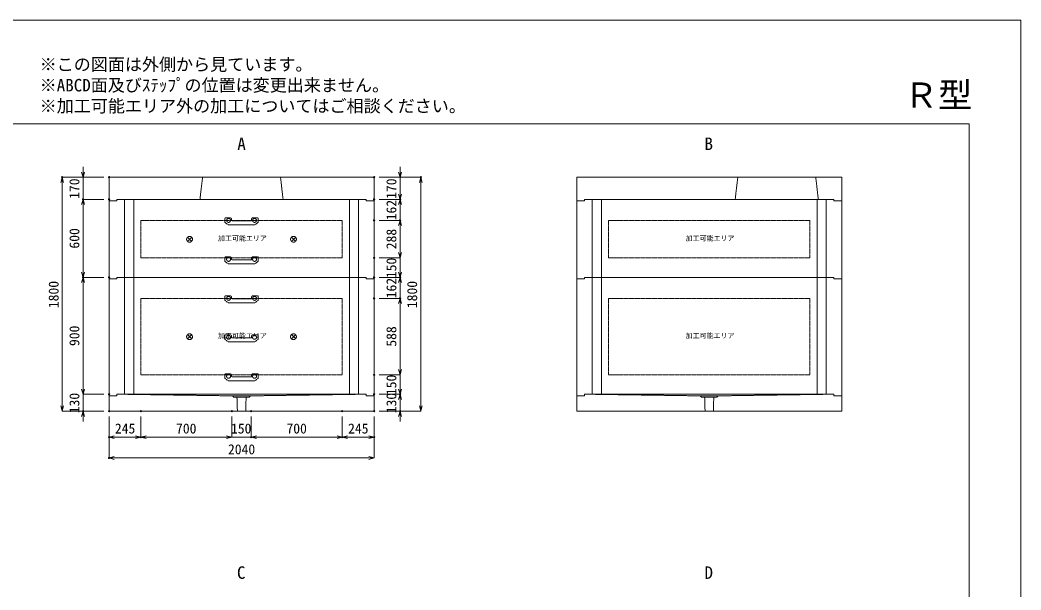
# Model space of a CAD drawing. Units: millimetres, scale not verified. Extents: x -5940 to 5940, y -4200 to 4200.
# Drawn here: x -1765 to 5940, y -186 to 4200 of the extents above; entities that cross this region are included whole.
import ezdxf
from ezdxf.enums import TextEntityAlignment as Align

# ---------------------------------------------------------------- set-up
doc = ezdxf.new("R2010")
doc.units = ezdxf.units.MM
doc.header["$LTSCALE"] = 20
doc.header["$PDMODE"] = 32
doc.header["$PDSIZE"] = 10
doc.linetypes.add('LONG_DASHED1', pattern=[7, 6, -1])
doc.linetypes.add('LONG_DOUBLE_CHAIN', pattern=[21.8, 18, -1, 0.6, -0.6, 0.6, -1])
for name, color, linetype, lineweight in [('0-0_D-TTL', 7, 'Continuous', 9), ('0-1_Defpoints', 7, 'Continuous', 9), ('0-3_D-TTL-TXT', 7, 'Continuous', 9), ('0-4_D-STR-TXT', 7, 'Continuous', 9), ('0-5_D-STR-DIM', 3, 'Continuous', 9), ('0-6_0', 7, 'Continuous', 9), ('0-7_D-STR', 7, 'Continuous', 9), ('0-9_D-STR-STR3', 2, 'LONG_DASHED1', 9), ('0-A_D-STR-STR5', 1, 'LONG_DOUBLE_CHAIN', 9)]:
    doc.layers.add(name, color=color, linetype=linetype, lineweight=lineweight)
doc.styles.add('ＭＳ ゴシック', font='')
doc.styles.get('ＭＳ ゴシック').set_extended_font_data('MS Gothic')

# ---------------------------------------------------------------- blocks, each defined once
blk = doc.blocks.new('A$C4DE05FD1')
at = {"layer": '0-0_D-TTL', "color": 134}
for p, q in [((4000, 76000), (114800, 76000)), ((114800, 76000), (114800, 4000))]:
    blk.add_line(p, q, dxfattribs=at)
at = {"layer": '0-1_Defpoints', "color": 134}
for p, q in [((0, 84000), (118800, 84000)), ((118800, 84000), (118800, 0))]:
    blk.add_line(p, q, dxfattribs=at)
at = {"layer": '0-3_D-TTL-TXT', "style": 'ＭＳ ゴシック'}
for s, p in [('※この図面は外側から見ています。', (43260.9, 79815.7)), ('※ABCD面及びｽﾃｯﾌﾟの位置は変更出来ません。', (43260.9, 78215.7)), ('※加工可能エリア外の加工についてはご相談ください。', (43260.9, 76615.7))]:
    blk.add_text(s, height=962.2, dxfattribs=at).set_placement(p, align=Align.BOTTOM_LEFT)
blk = doc.blocks.new('_Open30')
at = {"layer": '0-6_0'}
blk.add_line((0, 0), (-20, 0), dxfattribs=at)
blk.add_lwpolyline([(-20, 5.36), (0, 0), (-20, -5.36)], dxfattribs=at)
blk = doc.blocks.new('A$C31CA379A')
at = {"layer": '0-4_D-STR-TXT', "style": 'ＭＳ ゴシック'}
for s, p in [('A', (-325.9, -2190.5)), ('B', (35638.6, -2190.5)), ('C', (-351.4, -35190.5)), ('D', (35638.6, -35190.5))]:
    blk.add_text(s, height=962.2, dxfattribs=at).set_placement(p, align=Align.BOTTOM_LEFT)
blk = doc.blocks.new('A$C53D37B31')
at = {"layer": '0-7_D-STR'}
for p, q in [((-20400, 3400), (20400, 3400)), ((-20400, 3400), (-20400, -240)), ((20400, 3400), (20400, -240)), ((-19200, 0), (19200, 0))]:
    blk.add_line(p, q, dxfattribs=at)
at = {"layer": '0-7_D-STR', "linetype": 'LONG_DASHED1'}
for p, q in [((-6000, 3400), (-6400, 0)), ((6000, 3400), (6400, 0))]:
    blk.add_line(p, q, dxfattribs=at)
at = {"layer": '0-7_D-STR'}
for points in [[(-20400, -240), (-19200, -240), (-19200, 0)], [(20400, -240), (19200, -240), (19200, 0)]]:
    blk.add_lwpolyline(points, dxfattribs=at)
blk = doc.blocks.new('A$C4A7D535E')
at = {"layer": '0-7_D-STR'}
blk.add_blockref('A$C53D37B31', (0, 0), dxfattribs=at)
blk = doc.blocks.new('A$C0BCF2A13')
at = {"layer": '0-7_D-STR'}
for p, q in [((-20400, 3400), (20400, 3400)), ((-20400, 3400), (-20400, -240)), ((20400, 3400), (20400, -240)), ((-19200, 0), (19200, 0))]:
    blk.add_line(p, q, dxfattribs=at)
at = {"layer": '0-7_D-STR', "linetype": 'LONG_DASHED1'}
for p, q in [((4400, 3400), (4000, 0)), ((16400, 3400), (16800, 0))]:
    blk.add_line(p, q, dxfattribs=at)
at = {"layer": '0-7_D-STR'}
for points in [[(-20400, -240), (-19200, -240), (-19200, 0)], [(20400, -240), (19200, -240), (19200, 0)]]:
    blk.add_lwpolyline(points, dxfattribs=at)
blk = doc.blocks.new('A$C3C490EB0')
at = {"layer": '0-7_D-STR'}
for p, q in [((0, -2000), (0, -4360)), ((39600, -1760), (1200, -1760)), ((40800, -2000), (40800, -4360)), ((0, -4360), (40800, -4360))]:
    blk.add_line(p, q, dxfattribs=at)
at = {"layer": '0-7_D-STR', "linetype": 'LONG_DASHED1'}
for p, q in [((19000, -2000), (2400, -1760)), ((19200, -2180), (19000, -2000)), ((21800, -2000), (19000, -2000)), ((21600, -2180), (19200, -2180)), ((19764.6, -4360), (19695, -2180)), ((21035.4, -4360), (21105, -2180)), ((21600, -2180), (21800, -2000)), ((21800, -2000), (38400, -1760))]:
    blk.add_line(p, q, dxfattribs=at)
at = {"layer": '0-7_D-STR'}
for points in [[(0, -2000), (1200, -2000), (1200, -1760)], [(40800, -2000), (39600, -2000), (39600, -1760)]]:
    blk.add_lwpolyline(points, dxfattribs=at)
blk = doc.blocks.new('A$C3B9737A5')
at = {"layer": '0-5_D-STR-DIM'}
blk.add_blockref('A$C3C490EB0', (-20400, 1760), dxfattribs=at)
blk = doc.blocks.new('A$C27844A11')
at = {"layer": '0-9_D-STR-STR3'}
for p, q in [((-2560, 1000), (-2560, 453.5)), ((-2515.5, 370.3), (-2060.4, 33.6)), ((-2460, 1100), (-1758.4, 1100)), ((1949.4, 0), (-1949.4, 0)), ((-1559.2, 917.4), (-1542, 721.3)), ((1442.4, 630), (-1442.4, 630)), ((1559.2, 917.4), (1542, 721.3)), ((2460, 1100), (1758.4, 1100)), ((2515.5, 370.3), (2060.4, 33.6)), ((2560, 1000), (2560, 453.5))]:
    blk.add_line(p, q, dxfattribs=at)
for centre in [(-2000, 700), (2000, 700)]:
    blk.add_circle(centre, 300, dxfattribs=at)
for centre, radius, start, end in [((-2460, 1000), 100, 90, 180), ((-2460, 453.5), 100, 180, 236.30993), ((-1949.4, 200), 200, 236.30993, 270), ((-1758.4, 900), 200, 5, 90), ((-1442.4, 730), 100, 185, 270), ((1442.4, 730), 100, 270, 355), ((1758.4, 900), 200, 90, 175), ((1949.4, 200), 200, 270, 303.69007), ((2460, 1000), 100, 0, 90), ((2460, 453.5), 100, 303.69007, 0)]:
    blk.add_arc(centre, radius, start, end, dxfattribs=at)
blk = doc.blocks.new('A$C48C66BEA')
at = {"layer": '0-7_D-STR'}
for p, q in [((-19200, 0), (19200, 0)), ((-20400, -240), (-20400, -12240)), ((20400, -240), (20400, -12240)), ((-19200, -12000), (19200, -12000))]:
    blk.add_line(p, q, dxfattribs=at)
at = {"layer": '0-7_D-STR', "linetype": 'LONG_DASHED1'}
for p, q in [((-18000, -12000), (-18000, 0)), ((-16600, -12000), (-16600, 0)), ((16600, -12000), (16600, 0)), ((18000, -12000), (18000, 0))]:
    blk.add_line(p, q, dxfattribs=at)
at = {"layer": '0-7_D-STR'}
for points in [[(-20400, -240), (-19200, -240), (-19200, 0)], [(20400, -240), (19200, -240), (19200, 0)], [(-20400, -12240), (-19200, -12240), (-19200, -12000)], [(20400, -12240), (19200, -12240), (19200, -12000)]]:
    blk.add_lwpolyline(points, dxfattribs=at)
at = {"layer": '0-A_D-STR-STR5'}
for p, q in [((15500, -3240), (15500, -9000)), ((15500, -9000), (-15500, -9000))]:
    blk.add_line(p, q, dxfattribs=at)
blk.add_lwpolyline([(15500, -3240), (-15500, -3240), (-15500, -9000)], dxfattribs=at)
blk = doc.blocks.new('A$C12022DF9')
at = {"layer": '0-7_D-STR'}
for p, q in [((-19200, 0), (19200, 0)), ((-20400, -240), (-20400, -18240)), ((20400, -240), (20400, -18240)), ((-19200, -18000), (19200, -18000))]:
    blk.add_line(p, q, dxfattribs=at)
at = {"layer": '0-7_D-STR', "linetype": 'LONG_DASHED1'}
for p, q in [((-18000, -18000), (-18000, 0)), ((-16600, -18000), (-16600, 0)), ((16600, -18000), (16600, 0)), ((18000, -18000), (18000, 0))]:
    blk.add_line(p, q, dxfattribs=at)
at = {"layer": '0-7_D-STR'}
for points in [[(-20400, -240), (-19200, -240), (-19200, 0)], [(20400, -240), (19200, -240), (19200, 0)], [(-20400, -18240), (-19200, -18240), (-19200, -18000)], [(20400, -18240), (19200, -18240), (19200, -18000)]]:
    blk.add_lwpolyline(points, dxfattribs=at)
at = {"layer": '0-A_D-STR-STR5'}
for p, q in [((15500, -3240), (15500, -15000)), ((15500, -15000), (-15500, -15000))]:
    blk.add_line(p, q, dxfattribs=at)
blk.add_lwpolyline([(15500, -3240), (-15500, -3240), (-15500, -15000)], dxfattribs=at)
blk = doc.blocks.new('A$C1C640AAB')
at = {"layer": '0-A_D-STR-STR5'}
for p, q in [((-318.2, -318.2), (318.2, 318.2)), ((-318.2, 318.2), (318.2, -318.2))]:
    blk.add_line(p, q, dxfattribs=at)
blk.add_circle((0, 0), 450, dxfattribs=at)
blk = doc.blocks.new('A$C2801ff1e')
at = {"layer": '0-7_D-STR'}
blk.add_blockref('A$C48C66BEA', (0, 0), dxfattribs=at)
at = {"layer": '0-A_D-STR-STR5'}
for p in [(-8000, -6140), (8000, -6140)]:
    blk.add_blockref('A$C1C640AAB', p, dxfattribs=at)
blk = doc.blocks.new('A$Cbc42c592')
at = {"layer": '0-7_D-STR'}
blk.add_blockref('A$C12022DF9', (0, 0), dxfattribs=at)
at = {"layer": '0-A_D-STR-STR5'}
for p in [(-8000, -9140), (8000, -9140)]:
    blk.add_blockref('A$C1C640AAB', p, dxfattribs=at)

msp = doc.modelspace()

# ---------------------------------------------------------------- linework, layer by layer
at = {"layer": '0-1_Defpoints'}
for p in [(-1440, 2990), (-1080, 2990), (-1080, 2990), (960, 2990), (1320, 2990), (-1280, 2820), (-1280, 2820), (-1080, 2820), (-1080, 2820), (960, 2820), (1160, 2820), (960, 2658), (1160, 2658), (960, 2370), (960, 2370), (-1280, 2220), (-1080, 2220), (-1080, 2220), (960, 2220), (960, 2220), (1160, 2220), (960, 2058), (960, 2058), (1160, 2058), (960, 1470), (960, 1470), (-1080, 1320), (960, 1320), (1160, 1320), (-1280, 1190), (-1080, 1190), (-1080, 1190), (-835, 1190), (-135, 1190), (15, 1190), (715, 1190), (715, 1190), (960, 1190), (960, 1190), (1160, 1190), (-1080, 990), (-835, 990), (15, 990), (715, 990), (960, 990), (-1080, 830)]:
    msp.add_point(p, dxfattribs=at)
at = {"layer": '0-5_D-STR-DIM'}
for p, q in [((-1280, 3030), (-1280, 3070)), ((1160, 3030), (1160, 3070)), ((-1120, 2990), (-1440, 2990)), ((-1440, 1230), (-1440, 2950)), ((-1120, 2990), (-1280, 2990)), ((-1280, 2990), (-1280, 2820)), ((1000, 2990), (1160, 2990)), ((1000, 2990), (1320, 2990)), ((1160, 2990), (1160, 2820)), ((1320, 1230), (1320, 2950)), ((1160, 2860), (1160, 2900)), ((-1120, 2820), (-1280, 2820)), ((-1120, 2820), (-1280, 2820)), ((-1280, 2780), (-1280, 2740)), ((-1280, 2260), (-1280, 2780)), ((1000, 2820), (1160, 2820)), ((1000, 2820), (1160, 2820)), ((1160, 2658), (1160, 2820)), ((1160, 2780), (1160, 2740)), ((1000, 2658), (1160, 2658)), ((1000, 2658), (1160, 2658)), ((1160, 2618), (1160, 2578)), ((1160, 2410), (1160, 2618)), ((1160, 2410), (1160, 2450)), ((1000, 2370), (1160, 2370)), ((1000, 2370), (1160, 2370)), ((1160, 2370), (1160, 2220)), ((1160, 2260), (1160, 2300)), ((-1120, 2220), (-1280, 2220)), ((-1120, 2220), (-1280, 2220)), ((-1280, 1360), (-1280, 2180)), ((1000, 2220), (1160, 2220)), ((1000, 2220), (1160, 2220)), ((1160, 2058), (1160, 2220)), ((1160, 2180), (1160, 2140)), ((1000, 2058), (1160, 2058)), ((1000, 2058), (1160, 2058)), ((1160, 2018), (1160, 1978)), ((1160, 1510), (1160, 2018)), ((1160, 1510), (1160, 1550)), ((1000, 1470), (1160, 1470)), ((1000, 1470), (1160, 1470)), ((1160, 1470), (1160, 1320)), ((-1280, 1360), (-1280, 1400)), ((1160, 1360), (1160, 1400)), ((-1120, 1320), (-1280, 1320)), ((-1120, 1320), (-1280, 1320)), ((-1280, 1320), (-1280, 1190)), ((1000, 1320), (1160, 1320)), ((1000, 1320), (1160, 1320)), ((1160, 1320), (1160, 1190)), ((1160, 1280), (1160, 1240)), ((-1120, 1190), (-1440, 1190)), ((-1120, 1190), (-1280, 1190)), ((1000, 1190), (1160, 1190)), ((1000, 1190), (1320, 1190)), ((-1280, 1150), (-1280, 1110)), ((-1080, 1150), (-1080, 830)), ((-1080, 1150), (-1080, 990)), ((-835, 1150), (-835, 990)), ((-835, 1150), (-835, 990)), ((-135, 1150), (-135, 990)), ((-135, 1150), (-135, 990)), ((15, 1150), (15, 990)), ((15, 1150), (15, 990)), ((715, 1150), (715, 990)), ((715, 1150), (715, 990)), ((960, 1150), (960, 990)), ((960, 1150), (960, 830)), ((1160, 1150), (1160, 1110)), ((-875, 990), (-1040, 990)), ((-175, 990), (-795, 990)), ((-175, 990), (-215, 990)), ((-135, 990), (15, 990)), ((55, 990), (95, 990)), ((55, 990), (675, 990)), ((755, 990), (920, 990)), ((920, 830), (-1040, 830))]:
    msp.add_line(p, q, dxfattribs=at)

# ---------------------------------------------------------------- block references
at = {"layer": '0-0_D-TTL', "xscale": 0.1, "yscale": 0.1}
msp.add_blockref('A$C4DE05FD1', (-5940, -4200), dxfattribs=at)
at = {"layer": '0-4_D-STR-TXT', "xscale": 0.1, "yscale": 0.1}
msp.add_blockref('A$C31CA379A', (-60, 3390), dxfattribs=at)
at = {"layer": '0-5_D-STR-DIM', "xscale": 2, "yscale": 2}
for p, rotation in [((-1280, 2990), 270), ((1160, 2990), 270), ((-1440, 2990), 90), ((1320, 2990), 90), ((1160, 2820), 270), ((-1280, 2820), 90), ((-1280, 2820), 90), ((1160, 2820), 90), ((1160, 2658), 90), ((1160, 2658), 90), ((1160, 2370), 270), ((1160, 2370), 270), ((-1280, 2220), 270), ((1160, 2220), 270), ((-1280, 2220), 90), ((1160, 2220), 90), ((1160, 2058), 90), ((1160, 2058), 90), ((1160, 1470), 270), ((1160, 1470), 270), ((-1280, 1320), 270), ((-1280, 1320), 270), ((1160, 1320), 270), ((1160, 1320), 90), ((-1440, 1190), 270), ((-1280, 1190), 90), ((1160, 1190), 90), ((1320, 1190), 270), ((-1080, 990), 180), ((-835, 990), 180), ((15, 990), 180), ((15, 990), 180), ((715, 990), 180), ((-1080, 830), 180)]:
    msp.add_blockref('_Open30', p, dxfattribs=dict(at, rotation=rotation))
at = {"layer": '0-5_D-STR-DIM'}
for name, p, xscale, yscale in [('A$C3B9737A5', (-60, 1320), 0.05, 0.05), ('A$C3B9737A5', (3540, 1320), 0.05, 0.05), ('_Open30', (-835, 990), 2, 2), ('_Open30', (-135, 990), 2, 2), ('_Open30', (-135, 990), 2, 2), ('_Open30', (715, 990), 2, 2), ('_Open30', (960, 990), 2, 2), ('_Open30', (960, 830), 2, 2)]:
    msp.add_blockref(name, p, dxfattribs=dict(at, xscale=xscale, yscale=yscale))
at = {"layer": '0-7_D-STR', "xscale": 0.05, "yscale": 0.05}
for name, p in [('A$C4A7D535E', (-60, 2820)), ('A$C0BCF2A13', (3540, 2820)), ('A$C2801ff1e', (-60, 2820)), ('A$C48C66BEA', (3540, 2820)), ('A$Cbc42c592', (-60, 2220)), ('A$C12022DF9', (3540, 2220))]:
    msp.add_blockref(name, p, dxfattribs=at)
at = {"layer": '0-9_D-STR-STR3', "xscale": 0.05, "yscale": 0.05}
for p in [(-60, 2623), (-60, 2323), (-60, 2023), (-60, 1723), (-60, 1423)]:
    msp.add_blockref('A$C27844A11', p, dxfattribs=at)

# ---------------------------------------------------------------- texts
at = {"layer": '0-3_D-TTL-TXT', "style": 'ＭＳ ゴシック'}
msp.add_text('Ｒ型', height=192.4, dxfattribs=at).set_placement((5039.32, 3469.09), align=Align.BOTTOM_LEFT)
at = {"layer": '0-5_D-STR-DIM', "style": 'ＭＳ ゴシック'}
for s, p in [('170', (-1285.2, 2823.96)), ('170', (1154.8, 2823.96)), ('162', (1154.8, 2658.8)), ('600', (-1285.2, 2441.2)), ('288', (1154.8, 2436.2)), ('150', (1154.8, 2213.96)), ('1800', (-1445.2, 1982.96)), ('162', (1154.8, 2058.8)), ('1800', (1314.8, 1982.96)), ('900', (-1285.2, 1691.4)), ('588', (1154.8, 1686.4)), ('150', (1154.8, 1313.96)), ('130', (-1285.2, 1173.96)), ('130', (1154.8, 1173.96))]:
    msp.add_text(s, height=76.98, rotation=90, dxfattribs=at).set_placement(p, align=Align.BOTTOM_LEFT)
for s, p in [('245', (-1034.86, 995.2)), ('700', (-564.2, 995.2)), ('150', (-141.04, 995.2)), ('700', (285.8, 995.2)), ('245', (760.14, 995.2)), ('2040', (-164.4, 835.2))]:
    msp.add_text(s, height=76.98, dxfattribs=at).set_placement(p, align=Align.BOTTOM_LEFT)
at = {"layer": '0-A_D-STR-STR5', "style": 'ＭＳ ゴシック'}
for p in [(-241.7, 2489.98), (3358.3, 2489.98), (-241.7, 1739.98), (3358.3, 1739.98)]:
    msp.add_text('加工可能エリア', height=38.42, dxfattribs=at).set_placement(p, align=Align.BOTTOM_LEFT)

doc.saveas('drawing.dxf')
